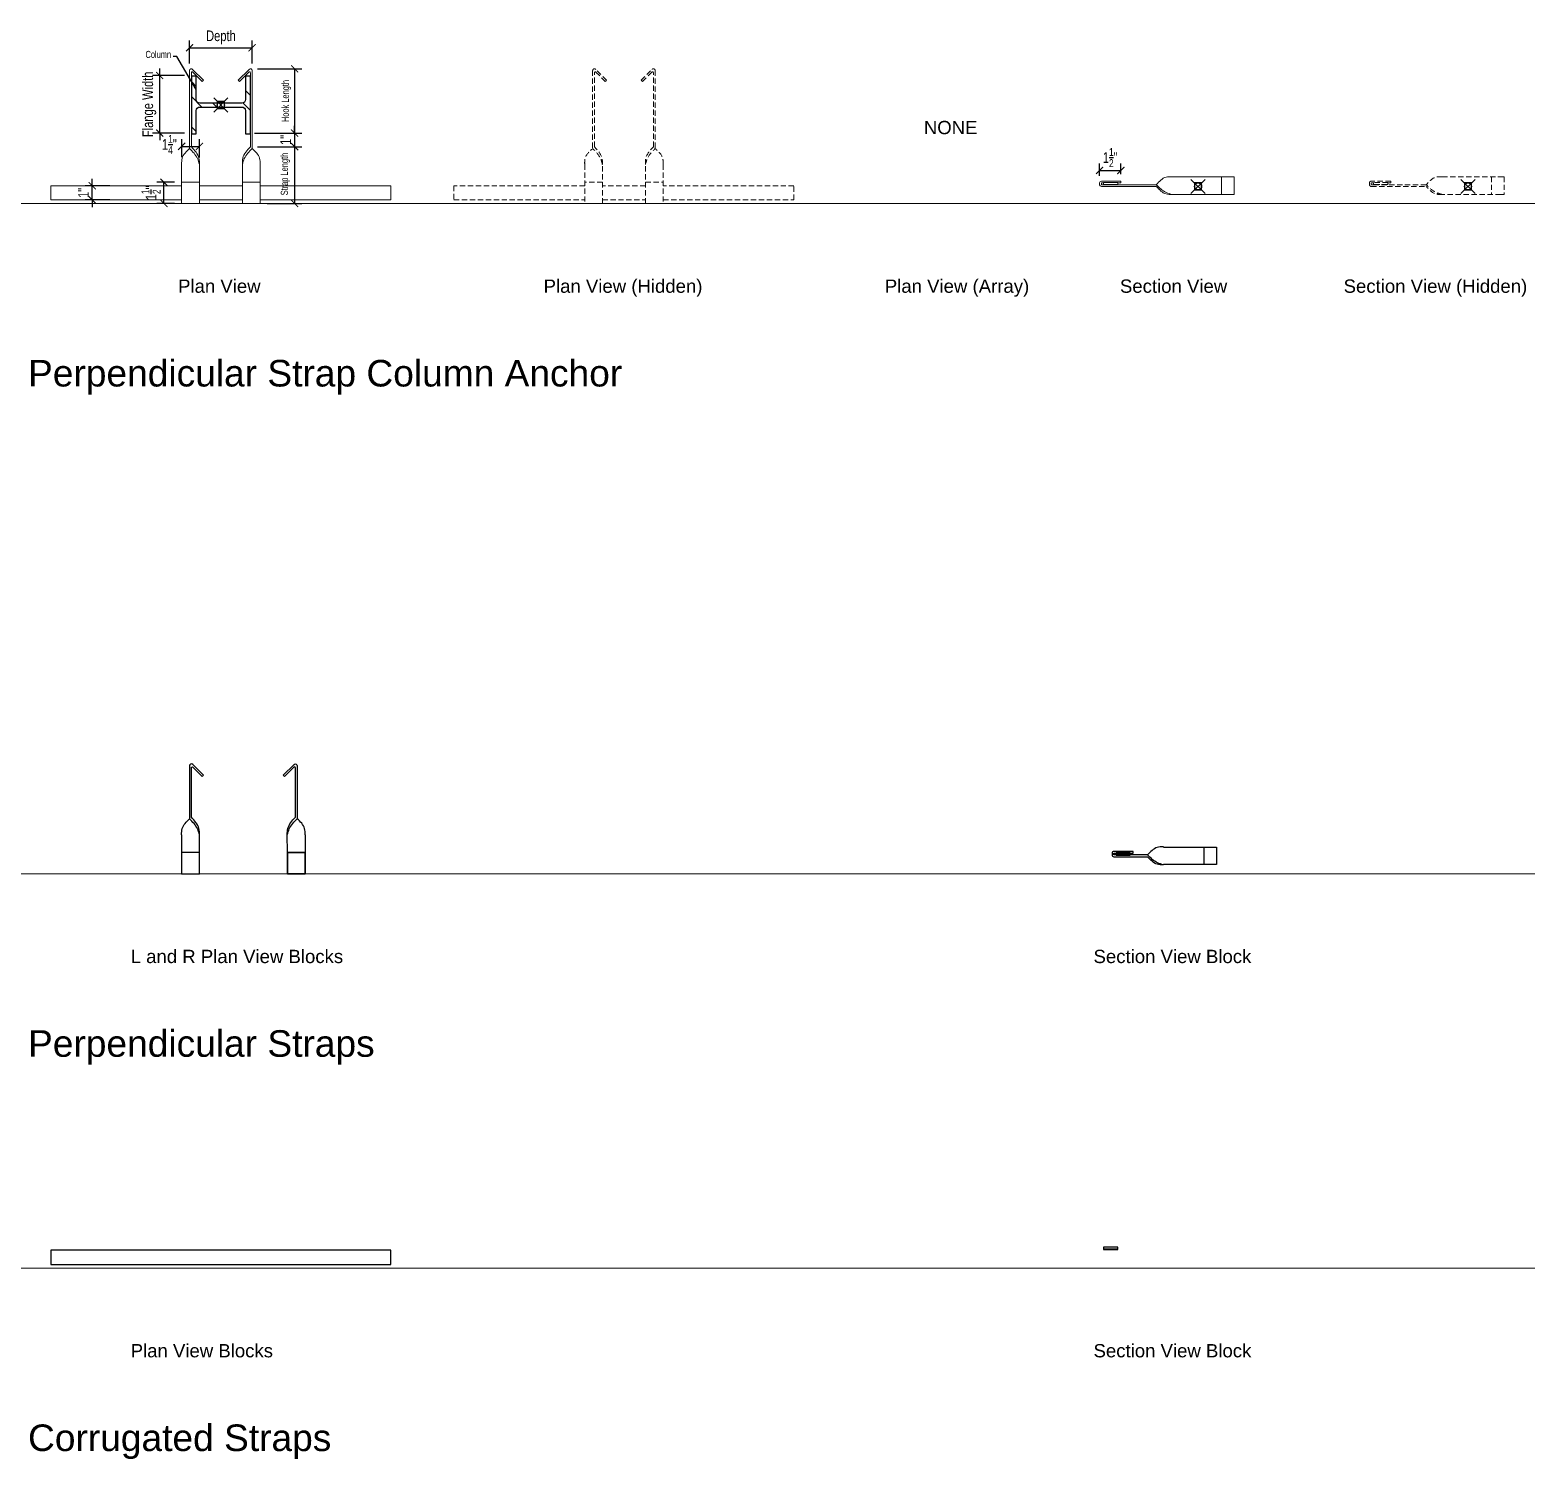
# Model space of a CAD drawing. Header units: inches. Extents: x -325 to 237, y -265 to 91.
# Drawn here: x 7.1 to 112.7, y -9.6 to 91.2 of the extents above; entities that cross this region are included whole.
import ezdxf
from ezdxf.enums import TextEntityAlignment as Align

# ---------------------------------------------------------------- set-up
doc = ezdxf.new("R2010")
doc.units = ezdxf.units.IN
doc.header["$LTSCALE"] = 48
doc.header["$MEASUREMENT"] = 0
doc.header["$PDMODE"] = 99
doc.header["$PDSIZE"] = 0.5
doc.linetypes.add('HIDDEN2', pattern=[0.1875, 0.125, -0.0625])
for name, color, linetype, lineweight in [('A-Anno-Dims', 211, 'Continuous', 25), ('A-Detl-Patt', 190, 'Continuous', 18), ('Fine', 70, 'Continuous', 18), ('G-Anno-Ttlb', 213, 'Continuous', 50)]:
    doc.layers.add(name, color=color, linetype=linetype, lineweight=lineweight)
doc.layers.add('anchors', color=253, linetype='Continuous')
doc.layers.add('G-Anno-Nplt', color=140, linetype='Continuous', lineweight=18, plot=False)
doc.styles.add('Arch-Dim', font='arial.ttf', dxfattribs={"width": 0.75})
doc.styles.add('RomanS', font='romans.shx')
doc.dimstyles.new('Aec-Arch-I-96', dxfattribs={"dimscale": 96, "dimtxt": 0.09375, "dimasz": 0.0625, "dimexe": 0.0625, "dimexo": 0.0625, "dimgap": 0.03125, "dimtad": 1, "dimdec": 4, "dimzin": 3, "dimdsep": 46, "dimlunit": 4, "dimtxsty": 'Arch-Dim', "dimblk": 'ARCHTICK', "dimcen": 0.09375, "dimazin": 2, "dimtfac": 0.75, "dimtdec": 4, "dimtix": 1, "dimtmove": 2, "dimatfit": 2, "dimfxl": 1, "dimtolj": 1, "dimtzin": 0, "dimarcsym": 0})
doc.dimstyles.get("Standard").update_dxf_attribs({"dimtxt": 0.18, "dimasz": 0.18, "dimexe": 0.18, "dimexo": 0.0625, "dimgap": 0.09, "dimtad": 0, "dimtih": 1, "dimtoh": 1, "dimdec": 4, "dimzin": 0, "dimdsep": 46, "dimtxsty": 'Standard', "dimcen": 0.09, "dimadec": 0, "dimazin": 0, "dimtfac": 1, "dimtdec": 4, "dimtofl": 0, "dimtmove": 0, "dimatfit": 3, "dimfxl": 1, "dimtolj": 1, "dimtzin": 0, "dimarcsym": 0})

# ---------------------------------------------------------------- blocks, each defined once
blk = doc.blocks.new('_ArchTick')
at = {"color": 0, "linetype": 'ByBlock', "const_width": 0.15}
blk.add_lwpolyline([(-0.5, -0.5), (0.5, 0.5)], dxfattribs=at)
blk = doc.blocks.new('*D5')
at = {"layer": 'A-Anno-Dims', "color": 8, "lineweight": -2, "transparency": 16777216}
for p, q in [((11.52, 80.2), (11.52, 80.7)), ((12.77, 80.2), (11.02, 80.2)), ((12.77, 79.2), (11.02, 79.2)), ((11.52, 79.2), (11.52, 80.2)), ((11.52, 79.2), (11.52, 78.7))]:
    blk.add_line(p, q, dxfattribs=at)
at = {"layer": 'Defpoints', "color": 0, "transparency": 16777216}
for p in [(11.52, 80.2), (13.27, 80.2), (13.27, 79.2)]:
    blk.add_point(p, dxfattribs=at)
at = {"layer": 'A-Anno-Dims', "color": 8, "lineweight": -2, "transparency": 16777216, "xscale": 0.5, "yscale": 0.5, "zscale": 0.5}
for p, rotation in [((11.52, 80.2), 270), ((11.52, 79.2), 90)]:
    blk.add_blockref('_ArchTick', p, dxfattribs=dict(at, rotation=rotation))
at = {"layer": 'A-Anno-Dims', "color": 0, "transparency": 16777216, "insert": (10.9, 79.7), "char_height": 0.75, "attachment_point": 5, "rotation": 90, "style": 'Arch-Dim'}
blk.add_mtext('\\A1;1"', dxfattribs=at)
blk = doc.blocks.new('_Open90')
at = {"color": 0, "linetype": 'ByBlock', "lineweight": -2}
for p, q in [((0, 0), (-1, 0)), ((-0.5, 0.5), (0, 0)), ((0, 0), (-0.5, -0.5))]:
    blk.add_line(p, q, dxfattribs=at)
blk = doc.blocks.new('*D11')
at = {"layer": 'A-Anno-Dims', "color": 8, "lineweight": -2, "transparency": 16777216}
for p, q in [((18.39, 88.83), (18.39, 90.44)), ((18.39, 89.94), (22.8, 89.94)), ((22.8, 88.83), (22.8, 90.44))]:
    blk.add_line(p, q, dxfattribs=at)
at = {"layer": 'Defpoints', "color": 0, "transparency": 16777216}
for p in [(22.8, 89.94), (18.39, 88.33), (22.8, 88.33)]:
    blk.add_point(p, dxfattribs=at)
at = {"layer": 'A-Anno-Dims', "color": 8, "lineweight": -2, "transparency": 16777216, "xscale": 0.5, "yscale": 0.5, "zscale": 0.5, "rotation": 180}
blk.add_blockref('_ArchTick', (18.39, 89.94), dxfattribs=at)
at = {"layer": 'A-Anno-Dims', "color": 8, "lineweight": -2, "transparency": 16777216, "xscale": 0.5, "yscale": 0.5, "zscale": 0.5}
blk.add_blockref('_ArchTick', (22.8, 89.94), dxfattribs=at)
at = {"layer": 'A-Anno-Dims', "color": 0, "transparency": 16777216, "insert": (20.6, 90.67), "char_height": 0.75, "attachment_point": 5, "style": 'Arch-Dim'}
blk.add_mtext('\\A1;Depth', dxfattribs=at)
blk = doc.blocks.new('*D12')
at = {"layer": 'A-Anno-Dims', "color": 8, "lineweight": -2, "transparency": 16777216}
for p, q in [((23.18, 88.45), (26.3, 88.45)), ((25.8, 88.45), (25.8, 83.92)), ((22.96, 83.92), (26.3, 83.92))]:
    blk.add_line(p, q, dxfattribs=at)
at = {"layer": 'Defpoints', "color": 0, "transparency": 16777216}
for p in [(22.68, 88.45), (22.46, 83.92), (25.8, 83.92)]:
    blk.add_point(p, dxfattribs=at)
at = {"layer": 'A-Anno-Dims', "color": 8, "lineweight": -2, "transparency": 16777216, "xscale": 0.5, "yscale": 0.5, "zscale": 0.5}
for p, rotation in [((25.8, 88.45), 90), ((25.8, 83.92), 270)]:
    blk.add_blockref('_ArchTick', p, dxfattribs=dict(at, rotation=rotation))
at = {"layer": 'A-Anno-Dims', "color": 0, "transparency": 16777216, "insert": (25.22, 86.18), "char_height": 0.5, "attachment_point": 5, "rotation": 90, "style": 'Arch-Dim'}
blk.add_mtext('\\A1;Hook Length', dxfattribs=at)
blk = doc.blocks.new('*D13')
at = {"layer": 'A-Anno-Dims', "color": 8, "lineweight": -2, "transparency": 16777216}
for p, q in [((23.18, 82.96), (26.3, 82.96)), ((25.8, 82.96), (25.8, 78.95)), ((23.86, 78.95), (26.3, 78.95))]:
    blk.add_line(p, q, dxfattribs=at)
at = {"layer": 'Defpoints', "color": 0, "transparency": 16777216}
for p in [(22.68, 82.96), (23.36, 78.95), (25.8, 78.95)]:
    blk.add_point(p, dxfattribs=at)
at = {"layer": 'A-Anno-Dims', "color": 8, "lineweight": -2, "transparency": 16777216, "xscale": 0.5, "yscale": 0.5, "zscale": 0.5}
for p, rotation in [((25.8, 82.96), 90), ((25.8, 78.95), 270)]:
    blk.add_blockref('_ArchTick', p, dxfattribs=dict(at, rotation=rotation))
at = {"layer": 'A-Anno-Dims', "color": 0, "transparency": 16777216, "insert": (25.15, 81.03), "char_height": 0.5, "attachment_point": 5, "rotation": 90, "style": 'Arch-Dim'}
blk.add_mtext('\\A1;Strap Length', dxfattribs=at)
blk = doc.blocks.new('*D14')
at = {"layer": 'A-Anno-Dims', "color": 8, "lineweight": -2, "transparency": 16777216}
for p, q in [((17.33, 80.45), (16.08, 80.45)), ((16.58, 78.95), (16.58, 80.45)), ((17.33, 78.95), (16.08, 78.95))]:
    blk.add_line(p, q, dxfattribs=at)
at = {"layer": 'Defpoints', "color": 0, "transparency": 16777216}
for p in [(16.58, 80.45), (17.83, 80.45), (17.83, 78.95)]:
    blk.add_point(p, dxfattribs=at)
at = {"layer": 'A-Anno-Dims', "color": 8, "lineweight": -2, "transparency": 16777216, "xscale": 0.5, "yscale": 0.5, "zscale": 0.5}
for p, rotation in [((16.58, 80.45), 90), ((16.58, 78.95), 270)]:
    blk.add_blockref('_ArchTick', p, dxfattribs=dict(at, rotation=rotation))
at = {"layer": 'A-Anno-Dims', "color": 0, "transparency": 16777216, "insert": (15.67, 79.7), "char_height": 0.75, "attachment_point": 5, "rotation": 90, "style": 'Arch-Dim'}
blk.add_mtext('\\A1;1{\\H0.750000x;\\S1/2;}"', dxfattribs=at)
blk = doc.blocks.new('*D15')
at = {"layer": 'A-Anno-Dims', "color": 8, "lineweight": -2, "transparency": 16777216}
for p, q in [((17.83, 82.21), (17.83, 83.48)), ((19.08, 82.2), (19.08, 83.48)), ((17.83, 82.98), (19.08, 82.98))]:
    blk.add_line(p, q, dxfattribs=at)
at = {"layer": 'Defpoints', "color": 0, "transparency": 16777216}
for p in [(19.08, 82.98), (17.83, 81.71), (19.08, 81.7)]:
    blk.add_point(p, dxfattribs=at)
at = {"layer": 'A-Anno-Dims', "color": 8, "lineweight": -2, "transparency": 16777216, "xscale": 0.5, "yscale": 0.5, "zscale": 0.5, "rotation": 180}
blk.add_blockref('_ArchTick', (17.83, 82.98), dxfattribs=at)
at = {"layer": 'A-Anno-Dims', "color": 8, "lineweight": -2, "transparency": 16777216, "xscale": 0.5, "yscale": 0.5, "zscale": 0.5}
blk.add_blockref('_ArchTick', (19.08, 82.98), dxfattribs=at)
at = {"layer": 'A-Anno-Dims', "color": 0, "transparency": 16777216, "insert": (16.96, 83.12), "char_height": 0.75, "attachment_point": 5, "style": 'Arch-Dim'}
blk.add_mtext('\\A1;1{\\H0.750000x;\\S1/4;}"', dxfattribs=at)
blk = doc.blocks.new('Anno_Title_T2')
at = {"color": 0, "linetype": 'ByBlock', "lineweight": -2, "style": 'RomanS'}
blk.add_attdef('TITLE', (0, 0.5), '', height=1.25, dxfattribs=at)
blk.add_attdef('SCALE', text='', height=0.75, dxfattribs=at).set_placement((0, -0.5), align=Align.TOP_LEFT)
blk = doc.blocks.new('*D6')
at = {"layer": 'A-Anno-Dims', "color": 8, "lineweight": -2, "transparency": 16777216}
for p, q in [((22.96, 83.92), (26.3, 83.92)), ((25.8, 83.92), (25.8, 84.42)), ((25.8, 83.92), (25.8, 82.96)), ((23.68, 82.96), (26.3, 82.96)), ((25.8, 82.96), (25.8, 82.46))]:
    blk.add_line(p, q, dxfattribs=at)
at = {"layer": 'Defpoints', "color": 0, "transparency": 16777216}
for p in [(22.46, 83.92), (23.18, 82.96), (25.8, 82.96)]:
    blk.add_point(p, dxfattribs=at)
at = {"layer": 'A-Anno-Dims', "color": 8, "lineweight": -2, "transparency": 16777216, "xscale": 0.5, "yscale": 0.5, "zscale": 0.5}
for p, rotation in [((25.8, 83.92), 270), ((25.8, 82.96), 90)]:
    blk.add_blockref('_ArchTick', p, dxfattribs=dict(at, rotation=rotation))
at = {"layer": 'A-Anno-Dims', "color": 0, "transparency": 16777216, "insert": (25.17, 83.44), "char_height": 0.75, "attachment_point": 5, "rotation": 90, "style": 'Arch-Dim'}
blk.add_mtext('\\A1;1"', dxfattribs=at)
blk = doc.blocks.new('*D7')
at = {"layer": 'A-Anno-Dims', "color": 8, "lineweight": -2, "transparency": 16777216}
for p, q in [((18.02, 87.98), (15.78, 87.98)), ((16.28, 87.98), (16.28, 88.48)), ((16.28, 83.92), (16.28, 87.98)), ((18.02, 83.92), (15.78, 83.92)), ((16.28, 83.92), (16.28, 83.42))]:
    blk.add_line(p, q, dxfattribs=at)
at = {"layer": 'Defpoints', "color": 0, "transparency": 16777216}
for p in [(16.28, 87.98), (18.52, 87.98), (18.52, 83.92)]:
    blk.add_point(p, dxfattribs=at)
at = {"layer": 'A-Anno-Dims', "color": 8, "lineweight": -2, "transparency": 16777216, "xscale": 0.5, "yscale": 0.5, "zscale": 0.5}
for p, rotation in [((16.28, 87.98), 270), ((16.28, 83.92), 90)]:
    blk.add_blockref('_ArchTick', p, dxfattribs=dict(at, rotation=rotation))
at = {"layer": 'A-Anno-Dims', "color": 0, "transparency": 16777216, "insert": (15.55, 85.95), "char_height": 0.75, "attachment_point": 5, "rotation": 90, "style": 'Arch-Dim'}
blk.add_mtext('\\A1;Flange Width', dxfattribs=at)
blk = doc.blocks.new('*U4')
at = {"layer": 'A-Detl-Patt'}
h = blk.add_hatch(dxfattribs=at)
h.set_pattern_fill('ANSI32', color=256, scale=6, style=0)
edge = h.paths.add_edge_path()
edge.add_line((2.03, -2.08), (2.03, -1.735))
edge.add_line((2.03, -1.735), (0.39, -1.735))
edge.add_arc((0.39, -1.485), 0.25, 180, 270, ccw=False)
edge.add_line((0.14, -1.485), (0.14, 1.485))
edge.add_arc((0.39, 1.485), 0.25, 90, 180, ccw=False)
edge.add_line((0.39, 1.735), (2.03, 1.735))
edge.add_line((2.03, 1.735), (2.03, 2.08))
edge.add_line((2.03, 2.08), (-2.03, 2.08))
edge.add_line((-2.03, 2.08), (-2.03, 1.735))
edge.add_line((-2.03, 1.735), (-0.39, 1.735))
edge.add_arc((-0.39, 1.485), 0.25, 0, 90, ccw=False)
edge.add_line((-0.14, 1.485), (-0.14, -1.485))
edge.add_arc((-0.39, -1.485), 0.25, -90, 0, ccw=False)
edge.add_line((-0.39, -1.735), (-2.03, -1.735))
edge.add_line((-2.03, -1.735), (-2.03, -2.08))
edge.add_line((-2.03, -2.08), (2.03, -2.08))
at = {"color": 0, "linetype": 'ByBlock'}
blk.add_lwpolyline([(2.03, -2.08), (2.03, -1.735), (0.39, -1.735, -0.4142136), (0.14, -1.485), (0.14, 1.485, -0.4142136), (0.39, 1.735), (2.03, 1.735), (2.03, 2.08), (-2.03, 2.08), (-2.03, 1.735), (-0.39, 1.735, -0.4142136), (-0.14, 1.485), (-0.14, -1.485, -0.4142136), (-0.39, -1.735), (-2.03, -1.735), (-2.03, -2.08)], format="xyb", close=True, dxfattribs=at)
blk = doc.blocks.new('*D8')
at = {"layer": 'A-Anno-Dims', "color": 8, "lineweight": -2, "transparency": 16777216}
for p, q in [((82.6, 80.91), (82.6, 81.78)), ((84.1, 81.03), (84.1, 81.78)), ((82.6, 81.28), (84.1, 81.28))]:
    blk.add_line(p, q, dxfattribs=at)
at = {"layer": 'Defpoints', "color": 0, "transparency": 16777216}
for p in [(82.6, 80.41), (84.1, 81.28), (84.1, 80.53)]:
    blk.add_point(p, dxfattribs=at)
at = {"layer": 'A-Anno-Dims', "color": 8, "lineweight": -2, "transparency": 16777216, "xscale": 0.5, "yscale": 0.5, "zscale": 0.5, "rotation": 180}
blk.add_blockref('_ArchTick', (82.6, 81.28), dxfattribs=at)
at = {"layer": 'A-Anno-Dims', "color": 8, "lineweight": -2, "transparency": 16777216, "xscale": 0.5, "yscale": 0.5, "zscale": 0.5}
blk.add_blockref('_ArchTick', (84.1, 81.28), dxfattribs=at)
at = {"layer": 'A-Anno-Dims', "color": 0, "transparency": 16777216, "insert": (83.35, 82.19), "char_height": 0.75, "attachment_point": 5, "style": 'Arch-Dim'}
blk.add_mtext('\\A1;1{\\H0.750000x;\\S1/2;}"', dxfattribs=at)
blk = doc.blocks.new('AecDtl_CorrugatedStrapPlan')
at = {"color": 0, "linetype": 'ByBlock', "lineweight": -2, "ltscale": 0.0625}
blk.add_lwpolyline([(12, -1.5), (12, -0.5), (-12, -0.5), (-12, -1.5)], close=True, dxfattribs=at)
blk = doc.blocks.new('AecDtl_CorrugatedStrapSection')
at = {"color": 0, "linetype": 'ByBlock', "lineweight": -2, "ltscale": 0.0625}
for points in [[(-1.47, 0.05), (-0.47, 0.05), (-0.47, 0.21), (-1.47, 0.21)], [(-0.47, 0.07), (-1.47, 0.07), (-1.47, 0.07), (-0.47, 0.07)]]:
    blk.add_lwpolyline(points, close=True, dxfattribs=at)
blk = doc.blocks.new('AecDtl_LeftPlanStrapBend')
at = {"color": 0, "linetype": 'ByBlock', "lineweight": -2, "ltscale": 0.0625}
for points in [[(-0.69, 0), (-0.69, -1.75), (0.56, -1.75), (0.56, 0)], [(0.56, -0.25), (-0.69, -0.25)]]:
    blk.add_lwpolyline(points, dxfattribs=at)
at = {"layer": 'Defpoints'}
blk.add_lwpolyline([(-0.69, -1.75), (0.56, -1.75), (0.56, -0.25), (-0.69, -0.25)], close=True, dxfattribs=at)
for p in [(0.56, 0), (-0.69, -1.75)]:
    blk.add_point(p, dxfattribs=at)
blk = doc.blocks.new('AecDtl_LeftPlanAdjustableStrap')
at = {"color": 0, "linetype": 'ByBlock', "lineweight": -2, "ltscale": 0.0625}
for points in [[(-0.69, 0), (-0.69, -0.75)], [(0.56, -0.75), (0.57, 0)]]:
    blk.add_lwpolyline(points, dxfattribs=at)
at = {"layer": 'Defpoints'}
for p in [(0.57, 0), (-0.69, -0.75)]:
    blk.add_point(p, dxfattribs=at)
blk = doc.blocks.new('AecDtl_LeftPlanTwist')
at = {"color": 0, "linetype": 'ByBlock', "lineweight": -2, "ltscale": 0.0625}
for points in [[(-0.13, 0), (-0.13, -0.13)], [(-0.69, -1.25), (-0.69, -1.5)], [(0.57, -1.5), (0.57, -1.25)]]:
    blk.add_lwpolyline(points, dxfattribs=at)
for points in [[(0.57, -1.25), (0.53, -0.81), (0, 0)], [(-0.69, -1.25), (-0.65, -0.81), (-0.13, -0.13)], [(0.57, -1.25), (0.43, -0.83), (-0.13, -0.13)]]:
    blk.add_spline(points, degree=3, dxfattribs=at)
at = {"layer": 'Defpoints'}
for p in [(0.57, 0), (-0.69, -1.5)]:
    blk.add_point(p, dxfattribs=at)
blk = doc.blocks.new('AecDtl_LeftPlanAdjustableHook')
at = {"color": 0, "linetype": 'ByBlock', "lineweight": -2, "ltscale": 0.0625}
for points in [[(-0.13, 0), (-0.13, -2.25)], [(0, -2.25), (0, 0)]]:
    blk.add_lwpolyline(points, dxfattribs=at)
at = {"layer": 'Defpoints'}
for p in [(0, 0), (-0.13, -2.25)]:
    blk.add_point(p, dxfattribs=at)
blk = doc.blocks.new('AecDtl_LeftPlanHook')
at = {"color": 0, "linetype": 'ByBlock', "lineweight": -2, "ltscale": 0.0625}
blk.add_lwpolyline([(0, -0.98), (0, 0.25, -0.668179), (0.11, 0.29), (0.77, -0.37), (0.86, -0.28), (0.09, 0.49, 0.668179), (-0.13, 0.4), (-0.13, -0.98)], format="xyb", dxfattribs=at)
at = {"layer": 'Defpoints'}
for p in [(0.86, 0.52), (-0.13, -0.98)]:
    blk.add_point(p, dxfattribs=at)
blk = doc.blocks.new('AecDtl_RightPlanStrapBend')
at = {"color": 0, "linetype": 'ByBlock', "lineweight": -2, "ltscale": 0.0625}
for points in [[(0.69, 0), (0.69, -1.75), (-0.56, -1.75), (-0.56, 0)], [(-0.56, -0.25), (0.69, -0.25)]]:
    blk.add_lwpolyline(points, dxfattribs=at)
at = {"layer": 'Defpoints'}
blk.add_lwpolyline([(-0.56, -1.75), (0.69, -1.75), (0.69, -0.25), (-0.56, -0.25)], close=True, dxfattribs=at)
for p in [(-0.56, 0), (0.69, -1.75)]:
    blk.add_point(p, dxfattribs=at)
blk = doc.blocks.new('AecDtl_RightPlanAdjustableStrap')
at = {"color": 0, "linetype": 'ByBlock', "lineweight": -2, "ltscale": 0.0625}
for points in [[(-0.56, -0.75), (-0.57, 0)], [(0.69, 0), (0.69, -0.75)]]:
    blk.add_lwpolyline(points, dxfattribs=at)
at = {"layer": 'Defpoints'}
for p in [(-0.57, 0), (0.69, -0.75)]:
    blk.add_point(p, dxfattribs=at)
blk = doc.blocks.new('AecDtl_RightPlanTwist')
at = {"color": 0, "linetype": 'ByBlock', "lineweight": -2, "ltscale": 0.0625}
for points in [[(0.13, 0), (0.13, -0.12)], [(-0.57, -1.5), (-0.57, -1.25)], [(0.69, -1.25), (0.69, -1.5)]]:
    blk.add_lwpolyline(points, dxfattribs=at)
for points in [[(-0.57, -1.25), (-0.53, -0.81), (0, 0)], [(-0.57, -1.25), (-0.43, -0.83), (0.13, -0.12)], [(0.69, -1.25), (0.65, -0.81), (0.13, -0.12)]]:
    blk.add_spline(points, degree=3, dxfattribs=at)
at = {"layer": 'Defpoints'}
for p in [(-0.57, 0), (0.69, -1.5)]:
    blk.add_point(p, dxfattribs=at)
blk = doc.blocks.new('AecDtl_RightPlanAdjustableHook')
at = {"color": 0, "linetype": 'ByBlock', "lineweight": -2, "ltscale": 0.0625}
for points in [[(0, -2.25), (0, 0)], [(0.13, 0), (0.13, -2.25)]]:
    blk.add_lwpolyline(points, dxfattribs=at)
at = {"layer": 'Defpoints'}
for p in [(0, 0), (0.13, -2.25)]:
    blk.add_point(p, dxfattribs=at)
blk = doc.blocks.new('AecDtl_RightPlanHook')
at = {"color": 0, "linetype": 'ByBlock', "lineweight": -2, "ltscale": 0.0625}
blk.add_lwpolyline([(0, -0.98), (0, 0.25, 0.668179), (-0.11, 0.29), (-0.77, -0.37), (-0.86, -0.28), (-0.09, 0.49, -0.668179), (0.13, 0.4), (0.13, -0.98)], format="xyb", dxfattribs=at)
at = {"layer": 'Defpoints'}
for p in [(-0.86, 0.52), (0.13, -0.98)]:
    blk.add_point(p, dxfattribs=at)
blk = doc.blocks.new('AecDtl_SectionAdjustableStrap')
at = {"color": 0, "linetype": 'ByBlock', "lineweight": -2, "ltscale": 0.0625}
for points in [[(0, 0.0625), (-0.75, 0.0625)], [(-0.75, -0.0625), (0, -0.0625)]]:
    blk.add_lwpolyline(points, dxfattribs=at)
at = {"layer": 'Defpoints'}
for p in [(-0.75, 0.0625), (0, -0.0625)]:
    blk.add_point(p, dxfattribs=at)
blk = doc.blocks.new('AecDtl_SectionTwist')
at = {"color": 0, "linetype": 'ByBlock', "lineweight": -2, "ltscale": 0.0625}
for points in [[(0, 0.63), (-0.44, 0.59), (-1.12, 0.06)], [(0, -0.63), (-0.42, -0.49), (-1.12, 0.06)], [(0, -0.63), (-0.44, -0.59), (-1.12, -0.06)]]:
    blk.add_spline(points, degree=3, dxfattribs=at)
at = {"layer": 'Defpoints'}
for p in [(-1.12, 0.63), (0, -0.63)]:
    blk.add_point(p, dxfattribs=at)
blk = doc.blocks.new('AecDtl_SectionAdjustableHook')
at = {"color": 0, "linetype": 'ByBlock', "lineweight": -2, "ltscale": 0.0625}
for points in [[(-2.25, 0.62), (0, 0.62)], [(0, -0.62), (-2.25, -0.62)]]:
    blk.add_lwpolyline(points, dxfattribs=at)
at = {"layer": 'Defpoints'}
for p in [(-2.25, 0.62), (0, -0.62)]:
    blk.add_point(p, dxfattribs=at)
blk = doc.blocks.new('AecDtl_SectionHook')
at = {"color": 0, "linetype": 'ByBlock', "lineweight": -2, "ltscale": 0.0625}
for points in [[(-0.98, 0.62), (0.27, 0.62), (0.52, 0.62), (0.52, -0.62), (0.27, -0.62), (-0.98, -0.62)], [(-0.37, 0.62), (-0.37, -0.62)]]:
    blk.add_lwpolyline(points, dxfattribs=at)
at = {"layer": 'Defpoints'}
for p in [(-0.98, 0.62), (0.52, -0.62)]:
    blk.add_point(p, dxfattribs=at)
blk = doc.blocks.new('AecDtl_SectionStrapBend')
at = {"color": 0, "linetype": 'ByBlock', "lineweight": -2, "ltscale": 0.0625}
blk.add_lwpolyline([(0, 0.06), (-0.47, 0.06), (-1.61, 0.06, -0.414214), (-1.63, 0.08), (-1.63, 0.17, -0.414214), (-1.61, 0.19), (-0.47, 0.19), (-0.25, 0.19), (-0.25, 0.31), (-1.63, 0.31, 0.414214), (-1.75, 0.19), (-1.75, 0.06, 0.414214), (-1.63, -0.06), (0, -0.06)], format="xyb", dxfattribs=at)
for points in [[(-1.47, 0.05), (-0.47, 0.05), (-0.47, 0.21), (-1.47, 0.21)], [(-0.47, 0.07), (-1.47, 0.07), (-1.47, 0.07), (-0.47, 0.07)]]:
    blk.add_lwpolyline(points, close=True, dxfattribs=at)
at = {"layer": 'Defpoints'}
for p in [(-1.75, 0.31), (0, -0.06)]:
    blk.add_point(p, dxfattribs=at)

msp = doc.modelspace()

# ---------------------------------------------------------------- linework, layer by layer
at = {"layer": 'A-Anno-Dims'}
for p in [(20.59617, 85.89665), (89.54992, 80.15432), (108.59619, 80.15432)]:
    msp.add_point(p, dxfattribs=at)
at = {"layer": 'Defpoints'}
for p in [(18.51617, 38.88651), (25.85257, 38.88651), (19.07976, 33.16), (25.28898, 33.16), (85.22889, 32.92541), (90.3266, 32.92541)]:
    msp.add_point(p, dxfattribs=at)
at = {"layer": 'Fine'}
msp.add_line((82.60137, 80.27932), (82.60137, 80.27932), dxfattribs=at)
at = {"layer": 'Fine', "linetype": 'HIDDEN2', "ltscale": 0.0625}
msp.add_line((101.64763, 80.27932), (101.64763, 80.27932), dxfattribs=at)
at = {"layer": 'Fine'}
for points in [[(18.51617, 82.95522), (18.51617, 88.17553, -0.668178638), (18.62287, 88.21972), (19.28723, 87.55536), (19.37562, 87.64375), (18.60456, 88.41481, 0.668178638), (18.39117, 88.32642), (18.39117, 82.83022)], [(22.67617, 82.95522), (22.67617, 88.17553, 0.668178638), (22.56948, 88.21972), (21.90512, 87.55536), (21.81673, 87.64375), (22.58779, 88.41481, -0.668178638), (22.80117, 88.32642), (22.80117, 82.83022)], [(83.88816, 80.40432), (84.10137, 80.40432), (84.10137, 80.52932), (82.72637, 80.52932, 0.414213562), (82.60137, 80.40432), (82.60137, 80.27932, 0.414213562), (82.72637, 80.15432), (86.60461, 80.15432)], [(82.88816, 80.27932), (82.74717, 80.27932, -0.414213562), (82.72637, 80.30012), (82.72637, 80.38352, -0.414213562), (82.74717, 80.40432), (82.88816, 80.40432)]]:
    msp.add_lwpolyline(points, format="xyb", dxfattribs=at)
at = {"layer": 'Fine', "linetype": 'HIDDEN2', "ltscale": 0.0625}
for points in [[(46.95484, 82.95522), (46.95484, 88.17553, -0.668178638), (47.06153, 88.21972), (47.7259, 87.55536), (47.81428, 87.64375), (47.04322, 88.41481, 0.668178638), (46.82984, 88.32642), (46.82984, 82.83022)], [(51.11484, 82.95522), (51.11484, 88.17553, 0.668178638), (51.00814, 88.21972), (50.34378, 87.55536), (50.25539, 87.64375), (51.02645, 88.41481, -0.668178638), (51.23984, 88.32642), (51.23984, 82.83022)], [(102.93443, 80.40432), (103.14763, 80.40432), (103.14763, 80.52932), (101.77263, 80.52932, 0.414213562), (101.64763, 80.40432), (101.64763, 80.27932, 0.414213562), (101.77263, 80.15432), (105.65087, 80.15432)], [(101.93443, 80.27932), (101.79343, 80.27932, -0.414213562), (101.77263, 80.30012), (101.77263, 80.38352, -0.414213562), (101.79343, 80.40432), (101.93443, 80.40432)]]:
    msp.add_lwpolyline(points, format="xyb", dxfattribs=at)
at = {"layer": 'Fine'}
for points in [[(17.82867, 81.70522), (17.82867, 78.95142), (19.07867, 78.95142), (19.08147, 81.70522)], [(23.36367, 81.70522), (23.36367, 78.95142), (22.11367, 78.95142), (22.11087, 81.70522)], [(19.07976, 80.45142), (17.82867, 80.45142)], [(22.11259, 80.45142), (23.36367, 80.45142)], [(86.60461, 80.27932), (83.88816, 80.27932)], [(87.72961, 80.84182), (91.85461, 80.84182), (92.10461, 80.84182), (92.10461, 79.59182), (91.85461, 79.59182), (87.72961, 79.59182)], [(17.82867, 80.20142), (8.59617, 80.20142), (8.59617, 79.20142), (17.82867, 79.20142)], [(19.07886, 79.20142), (22.11349, 79.20142)], [(22.11277, 80.20142), (19.07958, 80.20142)], [(23.36367, 79.20142), (32.59617, 79.20142), (32.59617, 80.20142), (23.36367, 80.20142)]]:
    msp.add_lwpolyline(points, dxfattribs=at)
at = {"layer": 'Fine', "linetype": 'HIDDEN2', "ltscale": 0.0625}
for points in [[(46.26734, 81.70522), (46.26734, 78.95142), (47.51734, 78.95142), (47.52014, 81.70522)], [(51.80234, 81.70522), (51.80234, 78.95142), (50.55234, 78.95142), (50.54954, 81.70522)], [(47.51842, 80.45142), (46.26734, 80.45142)], [(50.55125, 80.45142), (51.80234, 80.45142)], [(50.55125, 80.45142), (51.80234, 80.45142)], [(105.65087, 80.27932), (102.93443, 80.27932)], [(106.77587, 80.84182), (110.90087, 80.84182), (111.15087, 80.84182), (111.15087, 79.59182), (110.90087, 79.59182), (106.77587, 79.59182)], [(110.25244, 80.84182), (110.25244, 79.59182)], [(46.26734, 80.20142), (37.03484, 80.20142), (37.03484, 79.20142), (46.26734, 79.20142)], [(47.51752, 79.20142), (50.55215, 79.20142)], [(50.55143, 80.20142), (47.51824, 80.20142)], [(51.80234, 79.20142), (61.03484, 79.20142), (61.03484, 80.20142), (51.80234, 80.20142)]]:
    msp.add_lwpolyline(points, dxfattribs=at)
at = {"layer": 'Fine'}
for points in [[(82.88816, 80.26572), (83.88816, 80.26572), (83.88816, 80.42422), (82.88816, 80.42422)], [(83.88816, 80.28352), (82.88816, 80.28352), (82.88816, 80.28352), (83.88816, 80.28352)]]:
    msp.add_lwpolyline(points, close=True, dxfattribs=at)
at = {"layer": 'Fine', "linetype": 'Continuous'}
msp.add_lwpolyline([(91.20617, 80.84182), (91.20617, 79.59182)], dxfattribs=at)
at = {"layer": 'Fine', "linetype": 'HIDDEN2', "ltscale": 0.0625}
for points in [[(101.93443, 80.26572), (102.93443, 80.26572), (102.93443, 80.42422), (101.93443, 80.42422)], [(102.93443, 80.28352), (101.93443, 80.28352), (101.93443, 80.28352), (102.93443, 80.28352)]]:
    msp.add_lwpolyline(points, close=True, dxfattribs=at)
at = {"layer": 'Fine'}
for points in [[(17.82867, 81.70522), (17.86158, 82.14707), (18.39117, 82.83022)], [(19.08147, 81.70522), (18.94127, 82.12702), (18.39117, 82.83022)], [(19.08147, 81.70522), (19.04857, 82.14707), (18.51617, 82.95522)], [(22.11087, 81.70522), (22.14378, 82.14707), (22.67617, 82.95522)], [(22.11087, 81.70522), (22.25107, 82.12702), (22.80117, 82.83022)], [(23.36367, 81.70522), (23.33077, 82.14707), (22.80117, 82.83022)], [(87.72961, 80.84182), (87.28776, 80.80892), (86.60461, 80.27932)], [(87.72961, 79.58902), (87.30781, 79.72922), (86.60461, 80.27932)], [(87.72961, 79.58902), (87.28776, 79.62192), (86.60461, 80.15432)]]:
    msp.add_spline(points, degree=3, dxfattribs=at)
at = {"layer": 'Fine', "linetype": 'HIDDEN2', "ltscale": 0.0625}
for points in [[(46.26734, 81.70522), (46.30024, 82.14707), (46.82984, 82.83022)], [(47.52014, 81.70522), (47.37994, 82.12702), (46.82984, 82.83022)], [(47.52014, 81.70522), (47.48723, 82.14707), (46.95484, 82.95522)], [(50.54954, 81.70522), (50.58244, 82.14707), (51.11484, 82.95522)], [(50.54954, 81.70522), (50.68974, 82.12702), (51.23984, 82.83022)], [(51.80234, 81.70522), (51.76943, 82.14707), (51.23984, 82.83022)], [(106.77587, 80.84182), (106.33402, 80.80892), (105.65087, 80.27932)], [(106.77587, 79.58902), (106.35407, 79.72922), (105.65087, 80.27932)], [(106.77587, 79.58902), (106.33402, 79.62192), (105.65087, 80.15432)]]:
    msp.add_spline(points, degree=3, dxfattribs=at)
at = {"layer": 'G-Anno-Nplt'}
for p in [(1022.37597, 78.95142), (1022.37597, 31.66), (1022.37597, 3.84304)]:
    msp.add_xline(p, (1, 0), dxfattribs=at)

# ---------------------------------------------------------------- block references
for name, p in [('AecDtl_LeftPlanHook', (18.51617, 38.88651)), ('AecDtl_RightPlanHook', (25.85257, 38.88651)), ('AecDtl_LeftPlanAdjustableHook', (18.51617, 37.91128)), ('AecDtl_RightPlanAdjustableHook', (25.85257, 37.91128)), ('AecDtl_LeftPlanTwist', (18.51617, 35.6638)), ('AecDtl_RightPlanTwist', (25.85257, 35.6638)), ('AecDtl_LeftPlanAdjustableStrap', (18.51617, 34.16253)), ('AecDtl_RightPlanAdjustableStrap', (25.85257, 34.16253)), ('AecDtl_LeftPlanStrapBend', (18.51617, 33.41253)), ('AecDtl_RightPlanStrapBend', (25.85257, 33.4131)), ('AecDtl_SectionStrapBend', (85.22889, 32.92541)), ('AecDtl_SectionAdjustableStrap', (85.97889, 32.92541)), ('AecDtl_SectionTwist', (87.10389, 32.92541)), ('AecDtl_SectionAdjustableHook', (89.35137, 32.92541)), ('AecDtl_SectionHook', (90.3266, 32.92541)), ('AecDtl_CorrugatedStrapSection', (84.35389, 5.10844)), ('AecDtl_CorrugatedStrapPlan', (20.59617, 5.59557))]:
    msp.add_blockref(name, p)
at = {"layer": 'anchors', "rotation": 90}
msp.add_blockref('*U4', (20.59617, 85.89665), dxfattribs=at)
at = {"layer": 'G-Anno-Ttlb'}
ref = msp.add_blockref('Anno_Title_T2', (70.19922, 83.46754), dxfattribs=dict(at, xscale=0.75, yscale=0.75, zscale=0.75))
ref.add_attrib('TITLE', 'NONE', (70.19922, 83.84254), dxfattribs={"layer": '0', "color": 0, "linetype": 'ByBlock', "lineweight": -2, "height": 0.9375, "style": 'Arch-Dim'})
ref = msp.add_blockref('Anno_Title_T2', (17.57673, 72.27607), dxfattribs=dict(at, xscale=0.75, yscale=0.75, zscale=0.75))
ref.add_attrib('TITLE', 'Plan View', (17.57673, 72.65107), dxfattribs={"layer": '0', "color": 0, "linetype": 'ByBlock', "lineweight": -2, "height": 0.9375, "style": 'Arch-Dim'})
ref = msp.add_blockref('Anno_Title_T2', (43.36965, 72.27607), dxfattribs=dict(at, xscale=0.75, yscale=0.75, zscale=0.75))
ref.add_attrib('TITLE', 'Plan View (Hidden)', (43.36965, 72.65107), dxfattribs={"layer": '0', "color": 0, "linetype": 'ByBlock', "lineweight": -2, "height": 0.9375, "style": 'Arch-Dim'})
ref = msp.add_blockref('Anno_Title_T2', (67.44686, 72.27607), dxfattribs=dict(at, xscale=0.75, yscale=0.75, zscale=0.75))
ref.add_attrib('TITLE', 'Plan View (Array)', (67.44686, 72.65107), dxfattribs={"layer": '0', "color": 0, "linetype": 'ByBlock', "lineweight": -2, "height": 0.9375, "style": 'Arch-Dim'})
ref = msp.add_blockref('Anno_Title_T2', (84.03835, 72.27607), dxfattribs=dict(at, xscale=0.75, yscale=0.75, zscale=0.75))
ref.add_attrib('TITLE', 'Section View', (84.03835, 72.65107), dxfattribs={"layer": '0', "color": 0, "linetype": 'ByBlock', "lineweight": -2, "height": 0.9375, "style": 'Arch-Dim'})
ref = msp.add_blockref('Anno_Title_T2', (99.82044, 72.27607), dxfattribs=dict(at, xscale=0.75, yscale=0.75, zscale=0.75))
ref.add_attrib('TITLE', 'Section View (Hidden)', (99.82044, 72.65107), dxfattribs={"layer": '0', "color": 0, "linetype": 'ByBlock', "lineweight": -2, "height": 0.9375, "style": 'Arch-Dim'})
ref = msp.add_blockref('Anno_Title_T2', (6.98895, 65.28974), dxfattribs=dict(at, xscale=1.5, yscale=1.5, zscale=1.5))
ref.add_attrib('TITLE', 'Perpendicular Strap Column Anchor', (6.98895, 66.03974), dxfattribs={"layer": '0', "color": 0, "linetype": 'ByBlock', "lineweight": -2, "height": 1.875, "style": 'Arch-Dim'})
ref = msp.add_blockref('Anno_Title_T2', (14.2311, 24.98466), dxfattribs=dict(at, xscale=0.75, yscale=0.75, zscale=0.75))
ref.add_attrib('TITLE', 'L and R Plan View Blocks', (14.2311, 25.35966), dxfattribs={"layer": '0', "color": 0, "linetype": 'ByBlock', "lineweight": -2, "height": 0.9375, "style": 'Arch-Dim'})
ref = msp.add_blockref('Anno_Title_T2', (82.17359, 24.98466), dxfattribs=dict(at, xscale=0.75, yscale=0.75, zscale=0.75))
ref.add_attrib('TITLE', 'Section View Block', (82.17359, 25.35966), dxfattribs={"layer": '0', "color": 0, "linetype": 'ByBlock', "lineweight": -2, "height": 0.9375, "style": 'Arch-Dim'})
ref = msp.add_blockref('Anno_Title_T2', (6.98895, 17.99832), dxfattribs=dict(at, xscale=1.5, yscale=1.5, zscale=1.5))
ref.add_attrib('TITLE', 'Perpendicular Straps', (6.98895, 18.74832), dxfattribs={"layer": '0', "color": 0, "linetype": 'ByBlock', "lineweight": -2, "height": 1.875, "style": 'Arch-Dim'})
ref = msp.add_blockref('Anno_Title_T2', (14.2311, -2.83231), dxfattribs=dict(at, xscale=0.75, yscale=0.75, zscale=0.75))
ref.add_attrib('TITLE', 'Plan View Blocks', (14.2311, -2.45731), dxfattribs={"layer": '0', "color": 0, "linetype": 'ByBlock', "lineweight": -2, "height": 0.9375, "style": 'Arch-Dim'})
ref = msp.add_blockref('Anno_Title_T2', (82.17359, -2.83231), dxfattribs=dict(at, xscale=0.75, yscale=0.75, zscale=0.75))
ref.add_attrib('TITLE', 'Section View Block', (82.17359, -2.45731), dxfattribs={"layer": '0', "color": 0, "linetype": 'ByBlock', "lineweight": -2, "height": 0.9375, "style": 'Arch-Dim'})
ref = msp.add_blockref('Anno_Title_T2', (6.98895, -9.81864), dxfattribs=dict(at, xscale=1.5, yscale=1.5, zscale=1.5))
ref.add_attrib('TITLE', 'Corrugated Straps', (6.98895, -9.06864), dxfattribs={"layer": '0', "color": 0, "linetype": 'ByBlock', "lineweight": -2, "height": 1.875, "style": 'Arch-Dim'})

# ---------------------------------------------------------------- texts
at = {"insert": (17.14259, 89.24131), "char_height": 0.18, "attachment_point": 9}
msp.add_mtext('\\A1;', dxfattribs=at)
at = {"layer": 'A-Anno-Dims', "style": 'Arch-Dim', "width": 0.75}
msp.add_text('Column', height=0.5, dxfattribs=at).set_placement((15.27734, 89.2179))

# ---------------------------------------------------------------- dimensions: what is measured, and where the dimension line sits
at = {"layer": 'A-Anno-Dims'}
dim = msp.add_linear_dim(base=(22.80117, 89.93966), p1=(18.39117, 88.32642), p2=(22.80117, 88.32642), text='Depth', dimstyle='Aec-Arch-I-96', override={"dimscale": 8, "dimclrd": 8, "dimclre": 8, "dimldrblk": 'Open90'}, dxfattribs=at)
dim.commit()
dim.dimension.update_dxf_attribs({"geometry": '*D11', "text_midpoint": (20.59617, 90.66877)})
for base, p1, p2, text, override, picture, middle in [((25.79511, 83.91752), (22.67617, 88.45142), (22.45716, 83.91752), 'Hook Length', {"dimscale": 8, "dimtxt": 0.0625, "dimclrd": 8, "dimclre": 8, "dimldrblk": 'Open90'}, '*D12', (25.22162, 86.18447)), ((16.28213, 87.97752), (18.51617, 83.91752), (18.51617, 87.97752), 'Flange Width', {"dimscale": 8, "dimclrd": 8, "dimclre": 8, "dimldrblk": 'Open90'}, '*D7', (15.54688, 85.94752)), ((25.79511, 82.95522), (22.45716, 83.91752), (23.17617, 82.95522), '1"', {"dimscale": 8, "dimclrd": 8, "dimclre": 8, "dimldrblk": 'Open90'}, '*D6', (25.16858, 83.43637))]:
    dim = msp.add_linear_dim(base=base, p1=p1, p2=p2, angle=90, text=text, dimstyle='Aec-Arch-I-96', override=override, dxfattribs=at)
    dim.commit()
    dim.dimension.update_dxf_attribs({"geometry": picture, "text_midpoint": middle})
dim = msp.add_linear_dim(base=(19.08147, 82.97891), p1=(17.82867, 81.70522), p2=(19.08147, 81.70394), dimstyle='Aec-Arch-I-96', override={"dimscale": 8, "dimclrd": 8, "dimclre": 8, "dimldrblk": 'Open90'}, dxfattribs=at)
dim.commit()
dim.dimension.update_dxf_attribs({"geometry": '*D15', "text_midpoint": (16.95757, 83.12152), "dimtype": 160})
dim = msp.add_linear_dim(base=(25.79511, 78.95142), p1=(22.67617, 82.95522), p2=(23.36367, 78.95142), angle=90, text='Strap Length', dimstyle='Aec-Arch-I-96', override={"dimscale": 8, "dimtxt": 0.0625, "dimclrd": 8, "dimclre": 8, "dimldrblk": 'Open90'}, dxfattribs=at)
dim.commit()
dim.dimension.update_dxf_attribs({"geometry": '*D13', "text_midpoint": (25.15339, 81.03012), "dimtype": 160})
dim = msp.add_linear_dim(base=(84.10137, 81.27757), p1=(82.60151, 80.41027), p2=(84.10137, 80.52932), dimstyle='Aec-Arch-I-96', override={"dimscale": 8, "dimclrd": 8, "dimclre": 8, "dimldrblk": 'Open90'}, dxfattribs=at)
dim.commit()
dim.dimension.update_dxf_attribs({"geometry": '*D8', "text_midpoint": (83.35144, 82.18612)})
for base, p1, p2, picture, middle in [((11.52302, 80.20142), (13.26949, 79.20142), (13.26949, 80.20142), '*D5', (10.89649, 79.70142)), ((16.5757, 80.45142), (17.82867, 78.95142), (17.82867, 80.45142), '*D14', (15.66715, 79.70142))]:
    dim = msp.add_linear_dim(base=base, p1=p1, p2=p2, angle=90, dimstyle='Aec-Arch-I-96', override={"dimscale": 8, "dimclrd": 8, "dimclre": 8, "dimldrblk": 'Open90'}, dxfattribs=at)
    dim.commit()
    dim.dimension.update_dxf_attribs({"geometry": picture, "text_midpoint": middle})

# ---------------------------------------------------------------- leaders
at = {"layer": 'A-Anno-Dims', "color": 8}
msp.add_leader([(18.86117, 87.00136), (17.48259, 89.33131), (17.23259, 89.33131)], dimstyle='Standard', override={"dimasz": 0.25, "dimgap": 0.09, "dimtad": 0}, dxfattribs=at)

doc.saveas('drawing.dxf')
